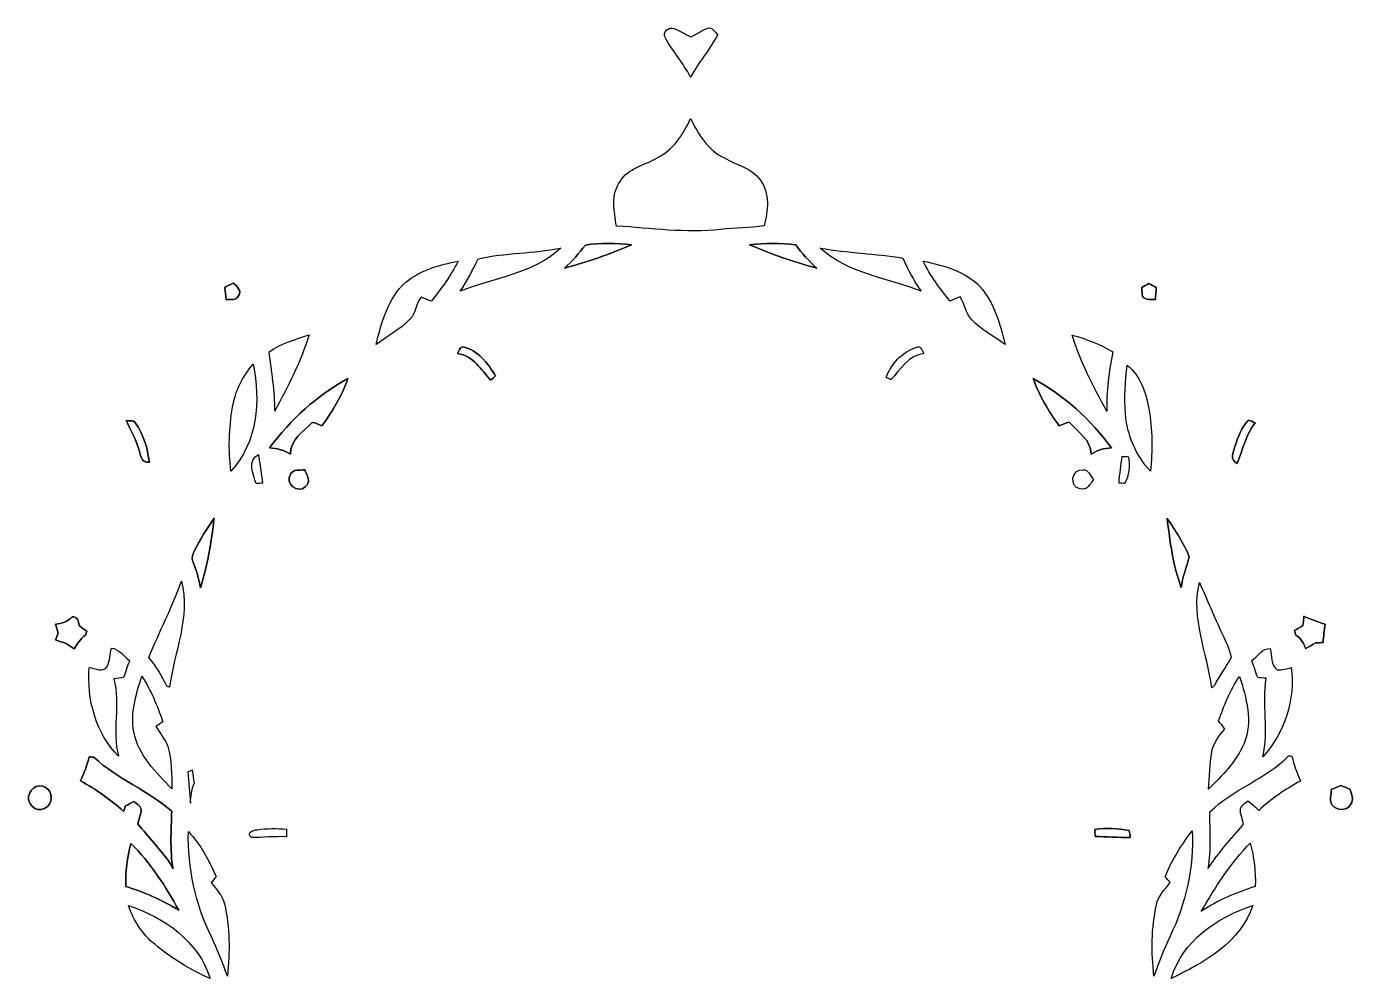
# Model space of a CAD drawing. Header units: centimetres. Extents: x -9.3 to 9.3, y -12.6 to 12.7.
# Drawn here: x -8.54 to 8.53, y -0.24 to 12 of the extents above; entities that cross this region are included whole.
import ezdxf

# ---------------------------------------------------------------- set-up
doc = ezdxf.new("R2010")
doc.units = ezdxf.units.CM
doc.header["$MEASUREMENT"] = 0
doc.layers.add('Camada 1', color=7, linetype='Continuous')

msp = doc.modelspace()

# ---------------------------------------------------------------- linework, layer by layer
at = {"layer": 'Camada 1', "color": 156}
for points, knots in [([(-0.32666, 11.85615), (-0.32666, 11.85615), (-0.32666, 11.85615), (-0.32666, 11.85615), (-0.32666, 11.85615), (-0.23213, 11.67977), (-0.09666, 11.52807), (-0.00141, 11.35097), (-0.00141, 11.35097), (0.09983, 11.54217), (0.24518, 11.70516), (0.34571, 11.89672), (0.34571, 11.89672), (0.30762, 11.93094), (0.27727, 11.99937), (0.21449, 11.97892), (0.21449, 11.97892), (0.13935, 11.94999), (0.07196, 11.90377), (0, 11.86779), (0, 11.86779), (-0.07267, 11.90201), (-0.14005, 11.94752), (-0.21519, 11.97645), (-0.21519, 11.97645), (-0.28468, 12.00079), (-0.369, 11.92776), (-0.32666, 11.85615)], [0, 0, 0, 0, 0.125, 0.125, 0.125, 0.125, 0.25, 0.25, 0.25, 0.25, 0.375, 0.375, 0.375, 0.375, 0.5, 0.5, 0.5, 0.5, 0.625, 0.625, 0.625, 0.625, 0.75, 0.75, 0.75, 0.75, 1, 1, 1, 1]), ([(-0.4332, 10.31205), (-0.4332, 10.31205), (-0.4332, 10.31205), (-0.4332, 10.31205), (-0.4332, 10.31205), (-0.59372, 10.21432), (-0.80856, 10.18292), (-0.91015, 10.00865), (-0.91015, 10.00865), (-1.0287, 9.84002), (-0.98602, 9.62413), (-0.95673, 9.43504), (-0.95673, 9.43504), (-0.51047, 9.40647), (-0.06244, 9.34085), (0.38488, 9.39165), (0.38488, 9.39165), (0.57114, 9.40893), (0.75917, 9.4107), (0.94509, 9.43751), (0.94509, 9.43751), (0.99306, 9.62977), (1.01917, 9.85872), (0.89217, 10.027), (0.89217, 10.027), (0.78775, 10.18645), (0.58525, 10.21679), (0.43215, 10.31028), (0.43215, 10.31028), (0.22294, 10.41082), (0.09136, 10.61402), (-0.00246, 10.81827), (-0.00246, 10.81827), (-0.09735, 10.61613), (-0.22436, 10.41188), (-0.4332, 10.31205)], [0, 0, 0, 0, 0.1, 0.1, 0.1, 0.1, 0.2, 0.2, 0.2, 0.2, 0.3, 0.3, 0.3, 0.3, 0.4, 0.4, 0.4, 0.4, 0.5, 0.5, 0.5, 0.5, 0.6, 0.6, 0.6, 0.6, 0.7, 0.7, 0.7, 0.7, 0.8, 0.8, 0.8, 0.8, 1, 1, 1, 1]), ([(-1.35466, 9.18738), (-1.35466, 9.18738), (-1.35466, 9.18738), (-1.35466, 9.18738), (-1.35466, 9.18738), (-1.43932, 9.08438), (-1.524, 8.98066), (-1.6256, 8.89353), (-1.6256, 8.89353), (-1.33032, 8.97184), (-1.04174, 9.07167), (-0.762, 9.19444), (-0.762, 9.19444), (-0.95885, 9.2082), (-1.15922, 9.22655), (-1.35466, 9.18738)], [0, 0, 0, 0, 0.2, 0.2, 0.2, 0.2, 0.4, 0.4, 0.4, 0.4, 0.6, 0.6, 0.6, 0.6, 1, 1, 1, 1]), ([(-2.73437, 9.01417), (-2.73437, 9.01417), (-2.73437, 9.01417), (-2.73437, 9.01417), (-2.73437, 9.01417), (-2.80528, 8.8713), (-2.87338, 8.72701), (-2.96615, 8.59648), (-2.96615, 8.59648), (-2.53083, 8.7704), (-2.02776, 8.81979), (-1.67004, 9.15175), (-1.67004, 9.15175), (-2.0214, 9.0819), (-2.38512, 9.09214), (-2.73437, 9.01417)], [0, 0, 0, 0, 0.2, 0.2, 0.2, 0.2, 0.4, 0.4, 0.4, 0.4, 0.6, 0.6, 0.6, 0.6, 1, 1, 1, 1]), ([(0.75671, 9.19444), (0.75671, 9.19444), (0.75671, 9.19444), (0.75671, 9.19444), (0.75671, 9.19444), (1.03681, 9.07238), (1.32537, 8.97008), (1.62136, 8.89458), (1.62136, 8.89458), (1.52118, 8.98348), (1.42592, 9.07979), (1.35254, 9.19268), (1.35254, 9.19268), (1.15429, 9.21526), (0.95496, 9.21561), (0.75671, 9.19444)], [0, 0, 0, 0, 0.2, 0.2, 0.2, 0.2, 0.4, 0.4, 0.4, 0.4, 0.6, 0.6, 0.6, 0.6, 1, 1, 1, 1]), ([(1.66582, 9.1507), (1.66582, 9.1507), (1.66582, 9.1507), (1.66582, 9.1507), (1.66582, 9.1507), (2.02423, 8.81909), (2.52764, 8.77076), (2.96298, 8.59542), (2.96298, 8.59542), (2.86948, 8.72948), (2.79047, 8.87271), (2.72732, 9.02335), (2.72732, 9.02335), (2.37525, 9.07908), (2.01753, 9.09002), (1.66582, 9.1507)], [0, 0, 0, 0, 0.2, 0.2, 0.2, 0.2, 0.4, 0.4, 0.4, 0.4, 0.6, 0.6, 0.6, 0.6, 1, 1, 1, 1]), ([(-3.66606, 8.7122), (-3.66606, 8.7122), (-3.66606, 8.7122), (-3.66606, 8.7122), (-3.66606, 8.7122), (-3.89431, 8.509), (-3.9751, 8.19784), (-4.04847, 7.9128), (-4.04847, 7.9128), (-3.89819, 8.01334), (-3.73979, 8.10612), (-3.61244, 8.23559), (-3.61244, 8.23559), (-3.52953, 8.31179), (-3.54153, 8.44056), (-3.46638, 8.52028), (-3.46638, 8.52028), (-3.4237, 8.50477), (-3.38172, 8.48783), (-3.3401, 8.46949), (-3.3401, 8.46949), (-3.20674, 8.62788), (-3.0868, 8.79827), (-2.99225, 8.98277), (-2.99225, 8.98277), (-3.22967, 8.93515), (-3.47556, 8.86953), (-3.66606, 8.7122)], [0, 0, 0, 0, 0.125, 0.125, 0.125, 0.125, 0.25, 0.25, 0.25, 0.25, 0.375, 0.375, 0.375, 0.375, 0.5, 0.5, 0.5, 0.5, 0.625, 0.625, 0.625, 0.625, 0.75, 0.75, 0.75, 0.75, 1, 1, 1, 1]), ([(2.98944, 8.98313), (2.98944, 8.98313), (2.98944, 8.98313), (2.98944, 8.98313), (2.98944, 8.98313), (3.07974, 8.79686), (3.2018, 8.62753), (3.33621, 8.47054), (3.33621, 8.47054), (3.37819, 8.48924), (3.42089, 8.50652), (3.46428, 8.52205), (3.46428, 8.52205), (3.52812, 8.4335), (3.53024, 8.31215), (3.60997, 8.23348), (3.60997, 8.23348), (3.73698, 8.10436), (3.89502, 8.01229), (4.04388, 7.91139), (4.04388, 7.91139), (3.9765, 8.17421), (3.90172, 8.45043), (3.71827, 8.65822), (3.71827, 8.65822), (3.52707, 8.85507), (3.24979, 8.92915), (2.98944, 8.98313)], [0, 0, 0, 0, 0.125, 0.125, 0.125, 0.125, 0.25, 0.25, 0.25, 0.25, 0.375, 0.375, 0.375, 0.375, 0.5, 0.5, 0.5, 0.5, 0.625, 0.625, 0.625, 0.625, 0.75, 0.75, 0.75, 0.75, 1, 1, 1, 1]), ([(-5.99086, 8.64517), (-5.99086, 8.64517), (-5.99086, 8.64517), (-5.99086, 8.64517), (-5.99086, 8.64517), (-5.98699, 8.59261), (-5.98204, 8.53969), (-5.97641, 8.48677), (-5.97641, 8.48677), (-5.92137, 8.49418), (-5.84553, 8.47019), (-5.81837, 8.53545), (-5.81837, 8.53545), (-5.76686, 8.60143), (-5.83881, 8.66316), (-5.88715, 8.70196), (-5.88715, 8.70196), (-5.92172, 8.68291), (-5.95629, 8.66422), (-5.99086, 8.64517)], [0, 0, 0, 0, 0.16666667, 0.16666667, 0.16666667, 0.16666667, 0.33333333, 0.33333333, 0.33333333, 0.33333333, 0.5, 0.5, 0.5, 0.5, 0.66666667, 0.66666667, 0.66666667, 0.66666667, 1, 1, 1, 1]), ([(5.79931, 8.64552), (5.79931, 8.64552), (5.79931, 8.64552), (5.79931, 8.64552), (5.79931, 8.64552), (5.80178, 8.60777), (5.80248, 8.56967), (5.8106, 8.53227), (5.8106, 8.53227), (5.84588, 8.47266), (5.9175, 8.49277), (5.97464, 8.48888), (5.97464, 8.48888), (5.97923, 8.54145), (5.98346, 8.59401), (5.98628, 8.64622), (5.98628, 8.64622), (5.95453, 8.66281), (5.92313, 8.67939), (5.89209, 8.69561), (5.89209, 8.69561), (5.86069, 8.67903), (5.82999, 8.66245), (5.79931, 8.64552)], [0, 0, 0, 0, 0.14285714, 0.14285714, 0.14285714, 0.14285714, 0.28571429, 0.28571429, 0.28571429, 0.28571429, 0.42857143, 0.42857143, 0.42857143, 0.42857143, 0.57142857, 0.57142857, 0.57142857, 0.57142857, 0.71428571, 0.71428571, 0.71428571, 0.71428571, 1, 1, 1, 1]), ([(-5.42183, 7.81755), (-5.42183, 7.81755), (-5.42183, 7.81755), (-5.42183, 7.81755), (-5.42183, 7.81755), (-5.39503, 7.5632), (-5.34423, 7.3099), (-5.35094, 7.05202), (-5.35094, 7.05202), (-5.18478, 7.37022), (-5.01438, 7.68879), (-4.90926, 8.0338), (-4.90926, 8.0338), (-5.08635, 7.97877), (-5.26696, 7.92233), (-5.42183, 7.81755)], [0, 0, 0, 0, 0.2, 0.2, 0.2, 0.2, 0.4, 0.4, 0.4, 0.4, 0.6, 0.6, 0.6, 0.6, 1, 1, 1, 1]), ([(4.90536, 8.03239), (4.90536, 8.03239), (4.90536, 8.03239), (4.90536, 8.03239), (4.90536, 8.03239), (5.01015, 7.68667), (5.17947, 7.36635), (5.35023, 7.04956), (5.35023, 7.04956), (5.34282, 7.30815), (5.37632, 7.56425), (5.42712, 7.81685), (5.42712, 7.81685), (5.26345, 7.9121), (5.08706, 7.98159), (4.90536, 8.03239)], [0, 0, 0, 0, 0.2, 0.2, 0.2, 0.2, 0.4, 0.4, 0.4, 0.4, 0.6, 0.6, 0.6, 0.6, 1, 1, 1, 1]), ([(-2.99826, 7.79392), (-2.99826, 7.79392), (-2.99826, 7.79392), (-2.99826, 7.79392), (-2.99826, 7.79392), (-2.79858, 7.76781), (-2.69592, 7.58684), (-2.57386, 7.45067), (-2.57386, 7.45067), (-2.55869, 7.46512), (-2.52764, 7.4944), (-2.51213, 7.50887), (-2.51213, 7.50887), (-2.60702, 7.67009), (-2.73967, 7.83978), (-2.93263, 7.88034), (-2.93263, 7.88034), (-2.97744, 7.87469), (-2.98309, 7.82672), (-2.99826, 7.79392)], [0, 0, 0, 0, 0.16666667, 0.16666667, 0.16666667, 0.16666667, 0.33333333, 0.33333333, 0.33333333, 0.33333333, 0.5, 0.5, 0.5, 0.5, 0.66666667, 0.66666667, 0.66666667, 0.66666667, 1, 1, 1, 1]), ([(2.51319, 7.4877), (2.51319, 7.4877), (2.51319, 7.4877), (2.51319, 7.4877), (2.51319, 7.4877), (2.52835, 7.47994), (2.55905, 7.46441), (2.57422, 7.45701), (2.57422, 7.45701), (2.69346, 7.59388), (2.79964, 7.76851), (2.99685, 7.79531), (2.99685, 7.79531), (2.97568, 7.83132), (2.95275, 7.9142), (2.89382, 7.87118), (2.89382, 7.87118), (2.72133, 7.81227), (2.57069, 7.65915), (2.51319, 7.4877)], [0, 0, 0, 0, 0.16666667, 0.16666667, 0.16666667, 0.16666667, 0.33333333, 0.33333333, 0.33333333, 0.33333333, 0.5, 0.5, 0.5, 0.5, 0.66666667, 0.66666667, 0.66666667, 0.66666667, 1, 1, 1, 1]), ([(-5.89421, 7.1053), (-5.89421, 7.1053), (-5.89421, 7.1053), (-5.89421, 7.1053), (-5.89421, 7.1053), (-5.9376, 6.83331), (-5.95066, 6.55496), (-5.91397, 6.28156), (-5.91397, 6.28156), (-5.57388, 6.64703), (-5.52874, 7.18784), (-5.62963, 7.65668), (-5.62963, 7.65668), (-5.76615, 7.50076), (-5.85964, 7.3099), (-5.89421, 7.1053)], [0, 0, 0, 0, 0.2, 0.2, 0.2, 0.2, 0.4, 0.4, 0.4, 0.4, 0.6, 0.6, 0.6, 0.6, 1, 1, 1, 1]), ([(5.61199, 7.64329), (5.61199, 7.64329), (5.61199, 7.64329), (5.61199, 7.64329), (5.61199, 7.64329), (5.58482, 7.43761), (5.57423, 7.22911), (5.58835, 7.02203), (5.58835, 7.02203), (5.61092, 6.74758), (5.72593, 6.48334), (5.91114, 6.27979), (5.91114, 6.27979), (5.94147, 6.5479), (5.93407, 6.81955), (5.89209, 7.08589), (5.89209, 7.08589), (5.85116, 7.2898), (5.78272, 7.51063), (5.61199, 7.64329)], [0, 0, 0, 0, 0.16666667, 0.16666667, 0.16666667, 0.16666667, 0.33333333, 0.33333333, 0.33333333, 0.33333333, 0.5, 0.5, 0.5, 0.5, 0.66666667, 0.66666667, 0.66666667, 0.66666667, 1, 1, 1, 1]), ([(-5.41655, 6.58213), (-5.41655, 6.58213), (-5.41655, 6.58213), (-5.41655, 6.58213), (-5.41655, 6.58213), (-5.32129, 6.57754), (-5.23027, 6.54897), (-5.14879, 6.50027), (-5.14879, 6.50027), (-5.15654, 6.68655), (-4.98298, 6.79097), (-4.86798, 6.90879), (-4.86798, 6.90879), (-4.82423, 6.90527), (-4.78613, 6.88199), (-4.74661, 6.86505), (-4.74661, 6.86505), (-4.6048, 7.04956), (-4.48909, 7.25416), (-4.40867, 7.47218), (-4.40867, 7.47218), (-4.808, 7.25874), (-5.14702, 6.94443), (-5.41655, 6.58213)], [0, 0, 0, 0, 0.14285714, 0.14285714, 0.14285714, 0.14285714, 0.28571429, 0.28571429, 0.28571429, 0.28571429, 0.42857143, 0.42857143, 0.42857143, 0.42857143, 0.57142857, 0.57142857, 0.57142857, 0.57142857, 0.71428571, 0.71428571, 0.71428571, 0.71428571, 1, 1, 1, 1]), ([(4.40336, 7.47182), (4.40336, 7.47182), (4.40336, 7.47182), (4.40336, 7.47182), (4.40336, 7.47182), (4.48274, 7.25416), (4.60128, 7.05379), (4.73604, 6.86611), (4.73604, 6.86611), (4.77838, 6.88304), (4.82106, 6.89892), (4.86445, 6.91409), (4.86445, 6.91409), (4.97134, 6.78638), (5.15196, 6.6883), (5.14772, 6.49993), (5.14772, 6.49993), (5.22639, 6.55143), (5.316, 6.58035), (5.4109, 6.58071), (5.4109, 6.58071), (5.14314, 6.94407), (4.80342, 7.2591), (4.40336, 7.47182)], [0, 0, 0, 0, 0.14285714, 0.14285714, 0.14285714, 0.14285714, 0.28571429, 0.28571429, 0.28571429, 0.28571429, 0.42857143, 0.42857143, 0.42857143, 0.42857143, 0.57142857, 0.57142857, 0.57142857, 0.57142857, 0.71428571, 0.71428571, 0.71428571, 0.71428571, 1, 1, 1, 1]), ([(-7.26298, 6.93173), (-7.26298, 6.93173), (-7.26298, 6.93173), (-7.26298, 6.93173), (-7.26298, 6.93173), (-7.20514, 6.81636), (-7.14128, 6.70277), (-7.10459, 6.57823), (-7.10459, 6.57823), (-7.07424, 6.50309), (-7.07777, 6.38352), (-6.96277, 6.39655), (-6.96277, 6.39655), (-6.985, 6.57365), (-7.03757, 6.75286), (-7.14162, 6.89963), (-7.14162, 6.89963), (-7.16597, 6.94548), (-7.22241, 6.92608), (-7.26298, 6.93173)], [0, 0, 0, 0, 0.16666667, 0.16666667, 0.16666667, 0.16666667, 0.33333333, 0.33333333, 0.33333333, 0.33333333, 0.5, 0.5, 0.5, 0.5, 0.66666667, 0.66666667, 0.66666667, 0.66666667, 1, 1, 1, 1]), ([(7.17337, 6.93878), (7.17337, 6.93878), (7.17337, 6.93878), (7.17337, 6.93878), (7.17337, 6.93878), (7.07884, 6.84812), (7.03826, 6.71865), (6.99664, 6.59835), (6.99664, 6.59835), (6.97547, 6.52568), (6.9275, 6.42231), (7.02802, 6.38174), (7.02802, 6.38174), (7.09753, 6.5592), (7.13987, 6.75004), (7.25805, 6.90455), (7.25805, 6.90455), (7.23018, 6.91761), (7.20195, 6.92891), (7.17337, 6.93878)], [0, 0, 0, 0, 0.16666667, 0.16666667, 0.16666667, 0.16666667, 0.33333333, 0.33333333, 0.33333333, 0.33333333, 0.5, 0.5, 0.5, 0.5, 0.66666667, 0.66666667, 0.66666667, 0.66666667, 1, 1, 1, 1]), ([(-5.5887, 6.1214), (-5.5887, 6.1214), (-5.5887, 6.1214), (-5.5887, 6.1214), (-5.5887, 6.1214), (-5.5686, 6.12281), (-5.52838, 6.12527), (-5.50827, 6.12668), (-5.50827, 6.12668), (-5.52309, 6.25016), (-5.53966, 6.37329), (-5.56153, 6.49569), (-5.56153, 6.49569), (-5.70547, 6.42372), (-5.62821, 6.23746), (-5.5887, 6.1214)], [0, 0, 0, 0, 0.2, 0.2, 0.2, 0.2, 0.4, 0.4, 0.4, 0.4, 0.6, 0.6, 0.6, 0.6, 1, 1, 1, 1]), ([(5.00698, 6.05296), (5.00698, 6.05296), (5.00698, 6.05296), (5.00698, 6.05296), (5.00698, 6.05296), (5.0934, 6.0265), (5.1382, 6.11823), (5.17947, 6.17466), (5.17947, 6.17466), (5.13574, 6.21417), (5.11632, 6.31084), (5.04365, 6.29778), (5.04365, 6.29778), (4.89725, 6.32459), (4.85985, 6.07094), (5.00698, 6.05296)], [0, 0, 0, 0, 0.2, 0.2, 0.2, 0.2, 0.4, 0.4, 0.4, 0.4, 0.6, 0.6, 0.6, 0.6, 1, 1, 1, 1]), ([(5.54708, 6.47276), (5.54708, 6.47276), (5.54708, 6.47276), (5.54708, 6.47276), (5.54708, 6.47276), (5.53437, 6.35811), (5.51532, 6.24451), (5.50686, 6.12916), (5.50686, 6.12916), (5.52484, 6.12775), (5.56048, 6.12493), (5.57812, 6.12352), (5.57812, 6.12352), (5.64303, 6.22652), (5.64161, 6.35105), (5.62892, 6.46747), (5.62892, 6.46747), (5.60846, 6.46888), (5.56753, 6.47135), (5.54708, 6.47276)], [0, 0, 0, 0, 0.16666667, 0.16666667, 0.16666667, 0.16666667, 0.33333333, 0.33333333, 0.33333333, 0.33333333, 0.5, 0.5, 0.5, 0.5, 0.66666667, 0.66666667, 0.66666667, 0.66666667, 1, 1, 1, 1]), ([(-5.14631, 6.24134), (-5.14631, 6.24134), (-5.14631, 6.24134), (-5.14631, 6.24134), (-5.14631, 6.24134), (-5.23451, 6.12844), (-5.05001, 5.97992), (-4.9537, 6.08295), (-4.9537, 6.08295), (-4.88032, 6.14221), (-4.93642, 6.23252), (-4.965, 6.2992), (-4.965, 6.2992), (-5.02708, 6.29002), (-5.11457, 6.3126), (-5.14631, 6.24134)], [0, 0, 0, 0, 0.2, 0.2, 0.2, 0.2, 0.4, 0.4, 0.4, 0.4, 0.6, 0.6, 0.6, 0.6, 1, 1, 1, 1]), ([(-6.38493, 5.25426), (-6.38493, 5.25426), (-6.38493, 5.25426), (-6.38493, 5.25426), (-6.38493, 5.25426), (-6.40574, 5.21334), (-6.42584, 5.16573), (-6.40221, 5.12022), (-6.40221, 5.12022), (-6.36164, 5.01049), (-6.32459, 4.89866), (-6.30765, 4.78225), (-6.30765, 4.78225), (-6.21205, 5.07188), (-6.16549, 5.3742), (-6.12985, 5.67655), (-6.12985, 5.67655), (-6.2237, 5.54143), (-6.31189, 5.40173), (-6.38493, 5.25426)], [0, 0, 0, 0, 0.16666667, 0.16666667, 0.16666667, 0.16666667, 0.33333333, 0.33333333, 0.33333333, 0.33333333, 0.5, 0.5, 0.5, 0.5, 0.66666667, 0.66666667, 0.66666667, 0.66666667, 1, 1, 1, 1]), ([(6.12563, 5.67831), (6.12563, 5.67831), (6.12563, 5.67831), (6.12563, 5.67831), (6.12563, 5.67831), (6.16162, 5.37598), (6.20218, 5.07118), (6.30624, 4.7833), (6.30624, 4.7833), (6.31789, 4.92159), (6.3821, 5.04684), (6.41032, 5.18054), (6.41032, 5.18054), (6.33801, 5.35798), (6.23076, 5.51921), (6.12563, 5.67831)], [0, 0, 0, 0, 0.2, 0.2, 0.2, 0.2, 0.4, 0.4, 0.4, 0.4, 0.6, 0.6, 0.6, 0.6, 1, 1, 1, 1]), ([(-6.96841, 3.88584), (-6.96841, 3.88584), (-6.96841, 3.88584), (-6.96841, 3.88584), (-6.96841, 3.88584), (-6.87846, 3.77189), (-6.8012, 3.64808), (-6.7377, 3.5172), (-6.7377, 3.5172), (-6.72889, 3.5133), (-6.71089, 3.5059), (-6.70207, 3.50202), (-6.70207, 3.50202), (-6.6481, 3.95464), (-6.42832, 4.40477), (-6.55109, 4.86621), (-6.55109, 4.86621), (-6.66996, 4.53107), (-6.83612, 4.21569), (-6.96841, 3.88584)], [0, 0, 0, 0, 0.16666667, 0.16666667, 0.16666667, 0.16666667, 0.33333333, 0.33333333, 0.33333333, 0.33333333, 0.5, 0.5, 0.5, 0.5, 0.66666667, 0.66666667, 0.66666667, 0.66666667, 1, 1, 1, 1]), ([(6.54156, 4.84928), (6.54156, 4.84928), (6.54156, 4.84928), (6.54156, 4.84928), (6.54156, 4.84928), (6.43042, 4.38996), (6.64209, 3.94475), (6.70065, 3.49532), (6.70065, 3.49532), (6.70913, 3.50237), (6.72677, 3.51649), (6.73522, 3.52319), (6.73522, 3.52319), (6.79343, 3.65125), (6.88304, 3.76096), (6.94725, 3.88513), (6.94725, 3.88513), (6.93349, 3.9945), (6.87422, 4.09081), (6.8326, 4.19099), (6.8326, 4.19099), (6.72958, 4.40796), (6.64104, 4.63091), (6.54156, 4.84928)], [0, 0, 0, 0, 0.14285714, 0.14285714, 0.14285714, 0.14285714, 0.28571429, 0.28571429, 0.28571429, 0.28571429, 0.42857143, 0.42857143, 0.42857143, 0.42857143, 0.57142857, 0.57142857, 0.57142857, 0.57142857, 0.71428571, 0.71428571, 0.71428571, 0.71428571, 1, 1, 1, 1]), ([(-8.16998, 4.31553), (-8.16998, 4.31553), (-8.16998, 4.31553), (-8.16998, 4.31553), (-8.16998, 4.31553), (-8.15833, 4.27601), (-8.14669, 4.2365), (-8.13435, 4.19698), (-8.13435, 4.19698), (-8.14352, 4.17583), (-8.16222, 4.13278), (-8.17138, 4.11127), (-8.17138, 4.11127), (-8.12518, 4.09539), (-8.07861, 4.08023), (-8.03133, 4.06646), (-8.03133, 4.06646), (-7.99853, 4.04283), (-7.96536, 4.01954), (-7.93221, 3.99555), (-7.93221, 3.99555), (-7.88987, 4.0594), (-7.85071, 4.1275), (-7.78651, 4.17194), (-7.78651, 4.17194), (-7.78157, 4.18499), (-7.77134, 4.21075), (-7.76605, 4.22344), (-7.76605, 4.22344), (-7.79992, 4.24744), (-7.83378, 4.27073), (-7.86729, 4.29472), (-7.86729, 4.29472), (-7.87471, 4.35256), (-7.8867, 4.41113), (-7.9569, 4.40901), (-7.9569, 4.40901), (-8.01017, 4.3434), (-8.08884, 4.32118), (-8.16998, 4.31553)], [0, 0, 0, 0, 0.09090909, 0.09090909, 0.09090909, 0.09090909, 0.18181818, 0.18181818, 0.18181818, 0.18181818, 0.27272727, 0.27272727, 0.27272727, 0.27272727, 0.36363636, 0.36363636, 0.36363636, 0.36363636, 0.45454545, 0.45454545, 0.45454545, 0.45454545, 0.54545455, 0.54545455, 0.54545455, 0.54545455, 0.63636364, 0.63636364, 0.63636364, 0.63636364, 0.72727273, 0.72727273, 0.72727273, 0.72727273, 0.81818182, 0.81818182, 0.81818182, 0.81818182, 1, 1, 1, 1]), ([(7.88563, 4.41607), (7.88563, 4.41607), (7.88563, 4.41607), (7.88563, 4.41607), (7.88563, 4.41607), (7.88212, 4.38643), (7.87505, 4.32681), (7.87152, 4.29718), (7.87152, 4.29718), (7.83483, 4.27496), (7.7985, 4.25238), (7.76216, 4.2305), (7.76216, 4.2305), (7.7671, 4.21534), (7.77733, 4.18535), (7.78228, 4.17018), (7.78228, 4.17018), (7.85142, 4.13561), (7.87893, 4.06435), (7.90857, 3.99837), (7.90857, 3.99837), (7.95126, 4.02378), (7.99429, 4.04953), (8.03768, 4.07458), (8.03768, 4.07458), (8.06131, 4.07492), (8.10823, 4.07599), (8.13187, 4.0767), (8.13187, 4.0767), (8.13859, 4.15571), (8.14634, 4.23509), (8.15903, 4.31341), (8.15903, 4.31341), (8.0645, 4.33882), (7.97418, 4.37549), (7.88563, 4.41607)], [0, 0, 0, 0, 0.1, 0.1, 0.1, 0.1, 0.2, 0.2, 0.2, 0.2, 0.3, 0.3, 0.3, 0.3, 0.4, 0.4, 0.4, 0.4, 0.5, 0.5, 0.5, 0.5, 0.6, 0.6, 0.6, 0.6, 0.7, 0.7, 0.7, 0.7, 0.8, 0.8, 0.8, 0.8, 1, 1, 1, 1]), ([(-7.50393, 3.77048), (-7.50393, 3.77048), (-7.50393, 3.77048), (-7.50393, 3.77048), (-7.50393, 3.77048), (-7.55509, 3.68194), (-7.66127, 3.74685), (-7.73606, 3.75742), (-7.73606, 3.75742), (-7.77098, 3.34715), (-7.65245, 2.91287), (-7.35965, 2.61443), (-7.35965, 2.61443), (-7.45101, 2.94181), (-7.3293, 3.28436), (-7.41997, 3.60997), (-7.41997, 3.60997), (-7.37799, 3.61667), (-7.33602, 3.62303), (-7.29402, 3.62902), (-7.29402, 3.62902), (-7.26934, 3.70099), (-7.245, 3.77331), (-7.21959, 3.84493), (-7.21959, 3.84493), (-7.29402, 3.90065), (-7.35295, 3.99803), (-7.45172, 4.00649), (-7.45172, 4.00649), (-7.47289, 3.92888), (-7.46831, 3.84352), (-7.50393, 3.77048)], [0, 0, 0, 0, 0.11111111, 0.11111111, 0.11111111, 0.11111111, 0.22222222, 0.22222222, 0.22222222, 0.22222222, 0.33333333, 0.33333333, 0.33333333, 0.33333333, 0.44444444, 0.44444444, 0.44444444, 0.44444444, 0.55555556, 0.55555556, 0.55555556, 0.55555556, 0.66666667, 0.66666667, 0.66666667, 0.66666667, 0.77777778, 0.77777778, 0.77777778, 0.77777778, 1, 1, 1, 1]), ([(7.21465, 3.84598), (7.21465, 3.84598), (7.21465, 3.84598), (7.21465, 3.84598), (7.21465, 3.84598), (7.24005, 3.7726), (7.2651, 3.69922), (7.29051, 3.62584), (7.29051, 3.62584), (7.31801, 3.62374), (7.37305, 3.6202), (7.40056, 3.61843), (7.40056, 3.61843), (7.34552, 3.28259), (7.43761, 2.94075), (7.35646, 2.60702), (7.35646, 2.60702), (7.63656, 2.91394), (7.77804, 3.34432), (7.723, 3.75708), (7.723, 3.75708), (7.66375, 3.73556), (7.60341, 3.72533), (7.54238, 3.72568), (7.54238, 3.72568), (7.45067, 3.78459), (7.47713, 3.90913), (7.45031, 4.00015), (7.45031, 4.00015), (7.35012, 4.00967), (7.29051, 3.89748), (7.21465, 3.84598)], [0, 0, 0, 0, 0.11111111, 0.11111111, 0.11111111, 0.11111111, 0.22222222, 0.22222222, 0.22222222, 0.22222222, 0.33333333, 0.33333333, 0.33333333, 0.33333333, 0.44444444, 0.44444444, 0.44444444, 0.44444444, 0.55555556, 0.55555556, 0.55555556, 0.55555556, 0.66666667, 0.66666667, 0.66666667, 0.66666667, 0.77777778, 0.77777778, 0.77777778, 0.77777778, 1, 1, 1, 1]), ([(-7.06013, 3.64418), (-7.06013, 3.64418), (-7.06013, 3.64418), (-7.06013, 3.64418), (-7.06013, 3.64418), (-7.13493, 3.41488), (-7.20653, 3.17076), (-7.16385, 2.9277), (-7.16385, 2.9277), (-7.10776, 2.62714), (-6.87458, 2.40805), (-6.67278, 2.19604), (-6.67278, 2.19604), (-6.67807, 2.37737), (-6.67349, 2.56292), (-6.72465, 2.73897), (-6.72465, 2.73897), (-6.7631, 2.83245), (-6.8273, 2.91146), (-6.87811, 2.9979), (-6.87811, 2.9979), (-6.85587, 3.01342), (-6.81177, 3.04375), (-6.78992, 3.05929), (-6.78992, 3.05929), (-6.85977, 3.26284), (-6.94231, 3.46321), (-7.06013, 3.64418)], [0, 0, 0, 0, 0.125, 0.125, 0.125, 0.125, 0.25, 0.25, 0.25, 0.25, 0.375, 0.375, 0.375, 0.375, 0.5, 0.5, 0.5, 0.5, 0.625, 0.625, 0.625, 0.625, 0.75, 0.75, 0.75, 0.75, 1, 1, 1, 1]), ([(6.7878, 3.06528), (6.7878, 3.06528), (6.7878, 3.06528), (6.7878, 3.06528), (6.7878, 3.06528), (6.81426, 3.03354), (6.84035, 3.00107), (6.86647, 2.96862), (6.86647, 2.96862), (6.79696, 2.87901), (6.719, 2.78799), (6.70102, 2.67194), (6.70102, 2.67194), (6.67597, 2.51213), (6.66855, 2.3502), (6.65656, 2.18934), (6.65656, 2.18934), (6.834, 2.36431), (7.01604, 2.54811), (7.11622, 2.77988), (7.11622, 2.77988), (7.23018, 3.06034), (7.14516, 3.36797), (7.05626, 3.64243), (7.05626, 3.64243), (6.93666, 3.46533), (6.85623, 3.26672), (6.7878, 3.06528)], [0, 0, 0, 0, 0.125, 0.125, 0.125, 0.125, 0.25, 0.25, 0.25, 0.25, 0.375, 0.375, 0.375, 0.375, 0.5, 0.5, 0.5, 0.5, 0.625, 0.625, 0.625, 0.625, 0.75, 0.75, 0.75, 0.75, 1, 1, 1, 1]), ([(-7.7357, 2.60843), (-7.7357, 2.60843), (-7.7357, 2.60843), (-7.7357, 2.60843), (-7.7357, 2.60843), (-7.76252, 2.50119), (-7.80238, 2.39818), (-7.84965, 2.29834), (-7.84965, 2.29834), (-7.64962, 2.19075), (-7.4623, 2.05916), (-7.29438, 1.9057), (-7.29438, 1.9057), (-7.28802, 1.92405), (-7.27569, 1.96037), (-7.26934, 1.97838), (-7.26934, 1.97838), (-7.23299, 1.99602), (-7.19666, 2.01365), (-7.16033, 2.03129), (-7.16033, 2.03129), (-7.12435, 1.99531), (-7.05484, 1.96885), (-7.06861, 1.90605), (-7.06861, 1.90605), (-7.07848, 1.85067), (-7.1007, 1.79882), (-7.11059, 1.74342), (-7.11059, 1.74342), (-6.97123, 1.57514), (-6.82237, 1.41357), (-6.69361, 1.23577), (-6.69361, 1.23577), (-6.68301, 1.2132), (-6.67208, 1.19027), (-6.6615, 1.16733), (-6.6615, 1.16733), (-6.69748, 1.41252), (-6.68513, 1.66122), (-6.6749, 1.90782), (-6.6749, 1.90782), (-6.98287, 2.17628), (-7.37729, 2.32127), (-7.67644, 2.60103), (-7.67644, 2.60103), (-7.69126, 2.60278), (-7.72089, 2.60667), (-7.7357, 2.60843)], [0, 0, 0, 0, 0.07692308, 0.07692308, 0.07692308, 0.07692308, 0.15384615, 0.15384615, 0.15384615, 0.15384615, 0.23076923, 0.23076923, 0.23076923, 0.23076923, 0.30769231, 0.30769231, 0.30769231, 0.30769231, 0.38461538, 0.38461538, 0.38461538, 0.38461538, 0.46153846, 0.46153846, 0.46153846, 0.46153846, 0.53846154, 0.53846154, 0.53846154, 0.53846154, 0.61538462, 0.61538462, 0.61538462, 0.61538462, 0.69230769, 0.69230769, 0.69230769, 0.69230769, 0.76923077, 0.76923077, 0.76923077, 0.76923077, 0.84615385, 0.84615385, 0.84615385, 0.84615385, 1, 1, 1, 1]), ([(7.68772, 2.62008), (7.68772, 2.62008), (7.68772, 2.62008), (7.68772, 2.62008), (7.68772, 2.62008), (7.39493, 2.31951), (6.9723, 2.19287), (6.67597, 1.89971), (6.67597, 1.89971), (6.67385, 1.657), (6.70031, 1.41145), (6.65198, 1.17122), (6.65198, 1.17122), (6.77932, 1.37617), (6.94372, 1.55292), (7.10106, 1.73389), (7.10106, 1.73389), (7.10247, 1.80374), (7.05696, 1.86725), (7.06402, 1.93781), (7.06402, 1.93781), (7.08201, 1.98296), (7.12964, 2.00589), (7.1635, 2.03834), (7.1635, 2.03834), (7.21147, 2.0006), (7.2584, 1.96108), (7.30355, 1.91876), (7.30355, 1.91876), (7.4669, 2.06516), (7.6468, 2.19216), (7.84014, 2.29622), (7.84014, 2.29622), (7.79426, 2.39994), (7.75723, 2.50684), (7.72971, 2.6162), (7.72971, 2.6162), (7.71913, 2.61725), (7.6983, 2.61902), (7.68772, 2.62008)], [0, 0, 0, 0, 0.09090909, 0.09090909, 0.09090909, 0.09090909, 0.18181818, 0.18181818, 0.18181818, 0.18181818, 0.27272727, 0.27272727, 0.27272727, 0.27272727, 0.36363636, 0.36363636, 0.36363636, 0.36363636, 0.45454545, 0.45454545, 0.45454545, 0.45454545, 0.54545455, 0.54545455, 0.54545455, 0.54545455, 0.63636364, 0.63636364, 0.63636364, 0.63636364, 0.72727273, 0.72727273, 0.72727273, 0.72727273, 0.81818182, 0.81818182, 0.81818182, 0.81818182, 1, 1, 1, 1]), ([(-8.45291, 2.20203), (-8.45291, 2.20203), (-8.45291, 2.20203), (-8.45291, 2.20203), (-8.45291, 2.20203), (-8.52487, 2.14911), (-8.54251, 2.03305), (-8.46984, 1.97238), (-8.46984, 1.97238), (-8.39117, 1.87077), (-8.20737, 1.95967), (-8.22748, 2.08314), (-8.22748, 2.08314), (-8.20842, 2.1992), (-8.36824, 2.28177), (-8.45291, 2.20203)], [0, 0, 0, 0, 0.2, 0.2, 0.2, 0.2, 0.4, 0.4, 0.4, 0.4, 0.6, 0.6, 0.6, 0.6, 1, 1, 1, 1]), ([(8.24018, 2.19004), (8.24018, 2.19004), (8.24018, 2.19004), (8.24018, 2.19004), (8.24018, 2.19004), (8.23382, 2.12443), (8.21195, 2.05422), (8.24264, 1.99143), (8.24264, 1.99143), (8.30297, 1.91523), (8.4335, 1.90146), (8.4843, 1.99602), (8.4843, 1.99602), (8.53475, 2.05668), (8.49453, 2.13006), (8.47441, 2.19287), (8.47441, 2.19287), (8.43597, 2.20802), (8.39823, 2.2232), (8.36048, 2.23801), (8.36048, 2.23801), (8.32026, 2.22215), (8.28004, 2.20591), (8.24018, 2.19004)], [0, 0, 0, 0, 0.14285714, 0.14285714, 0.14285714, 0.14285714, 0.28571429, 0.28571429, 0.28571429, 0.28571429, 0.42857143, 0.42857143, 0.42857143, 0.42857143, 0.57142857, 0.57142857, 0.57142857, 0.57142857, 0.71428571, 0.71428571, 0.71428571, 0.71428571, 1, 1, 1, 1]), ([(-6.46182, 1.64499), (-6.46182, 1.64499), (-6.46182, 1.64499), (-6.46182, 1.64499), (-6.46182, 1.64499), (-6.47135, 1.17968), (-6.37187, 0.71049), (-6.16513, 0.29279), (-6.16513, 0.29279), (-6.08894, 0.12734), (-6.02402, -0.04339), (-5.9577, -0.21342), (-5.9577, -0.21342), (-5.92878, 0.0963), (-5.92561, 0.41239), (-5.99687, 0.71683), (-5.99687, 0.71683), (-6.02438, 0.82337), (-6.1027, 0.90416), (-6.16725, 0.98918), (-6.16725, 0.98918), (-6.15173, 1.00717), (-6.12069, 1.04352), (-6.10517, 1.06186), (-6.10517, 1.06186), (-6.19441, 1.27212), (-6.30132, 1.4799), (-6.46182, 1.64499)], [0, 0, 0, 0, 0.125, 0.125, 0.125, 0.125, 0.25, 0.25, 0.25, 0.25, 0.375, 0.375, 0.375, 0.375, 0.5, 0.5, 0.5, 0.5, 0.625, 0.625, 0.625, 0.625, 0.75, 0.75, 0.75, 0.75, 1, 1, 1, 1]), ([(-5.6515, 1.56915), (-5.6515, 1.56915), (-5.6515, 1.56915), (-5.6515, 1.56915), (-5.6515, 1.56915), (-5.50121, 1.56774), (-5.35128, 1.58574), (-5.20064, 1.57902), (-5.20064, 1.57902), (-5.19994, 1.61183), (-5.19923, 1.64465), (-5.19852, 1.67745), (-5.19852, 1.67745), (-5.32482, 1.68697), (-5.45217, 1.68592), (-5.57812, 1.6697), (-5.57812, 1.6697), (-5.62292, 1.66475), (-5.71887, 1.63583), (-5.6515, 1.56915)], [0, 0, 0, 0, 0.16666667, 0.16666667, 0.16666667, 0.16666667, 0.33333333, 0.33333333, 0.33333333, 0.33333333, 0.5, 0.5, 0.5, 0.5, 0.66666667, 0.66666667, 0.66666667, 0.66666667, 1, 1, 1, 1]), ([(5.1964, 1.67428), (5.1964, 1.67428), (5.1964, 1.67428), (5.1964, 1.67428), (5.1964, 1.67428), (5.19711, 1.65099), (5.19818, 1.60479), (5.19888, 1.58184), (5.19888, 1.58184), (5.34987, 1.5808), (5.50087, 1.56774), (5.65185, 1.56915), (5.65185, 1.56915), (5.64832, 1.59173), (5.64091, 1.63688), (5.63738, 1.65946), (5.63738, 1.65946), (5.49239, 1.6838), (5.34282, 1.69545), (5.1964, 1.67428)], [0, 0, 0, 0, 0.16666667, 0.16666667, 0.16666667, 0.16666667, 0.33333333, 0.33333333, 0.33333333, 0.33333333, 0.5, 0.5, 0.5, 0.5, 0.66666667, 0.66666667, 0.66666667, 0.66666667, 1, 1, 1, 1]), ([(6.10198, 1.06398), (6.10198, 1.06398), (6.10198, 1.06398), (6.10198, 1.06398), (6.10198, 1.06398), (6.11786, 1.04527), (6.14997, 1.00787), (6.16584, 0.98918), (6.16584, 0.98918), (6.09494, 0.90275), (6.01203, 0.81738), (5.98805, 0.70379), (5.98805, 0.70379), (5.92172, 0.40252), (5.92067, 0.08995), (5.95595, -0.2159), (5.95595, -0.2159), (6.01839, -0.04056), (6.08507, 0.13299), (6.16408, 0.30127), (6.16408, 0.30127), (6.36905, 0.72002), (6.47206, 1.19027), (6.44771, 1.65664), (6.44771, 1.65664), (6.31048, 1.47319), (6.18348, 1.27916), (6.10198, 1.06398)], [0, 0, 0, 0, 0.125, 0.125, 0.125, 0.125, 0.25, 0.25, 0.25, 0.25, 0.375, 0.375, 0.375, 0.375, 0.5, 0.5, 0.5, 0.5, 0.625, 0.625, 0.625, 0.625, 0.75, 0.75, 0.75, 0.75, 1, 1, 1, 1]), ([(-7.19983, 1.49365), (-7.19983, 1.49365), (-7.19983, 1.49365), (-7.19983, 1.49365), (-7.19983, 1.49365), (-7.24923, 1.31304), (-7.27075, 1.12606), (-7.26581, 0.93873), (-7.26581, 0.93873), (-7.02592, 0.86747), (-6.79767, 0.76412), (-6.58459, 0.63324), (-6.58459, 0.63324), (-6.75323, 0.94333), (-6.94901, 1.24388), (-7.19983, 1.49365)], [0, 0, 0, 0, 0.2, 0.2, 0.2, 0.2, 0.4, 0.4, 0.4, 0.4, 0.6, 0.6, 0.6, 0.6, 1, 1, 1, 1]), ([(6.56237, 0.61595), (6.56237, 0.61595), (6.56237, 0.61595), (6.56237, 0.61595), (6.56237, 0.61595), (6.77474, 0.7627), (7.01428, 0.86254), (7.25981, 0.93909), (7.25981, 0.93909), (7.26475, 1.12783), (7.24358, 1.31585), (7.19454, 1.49789), (7.19454, 1.49789), (6.93914, 1.23895), (6.74546, 0.92816), (6.56237, 0.61595)], [0, 0, 0, 0, 0.2, 0.2, 0.2, 0.2, 0.4, 0.4, 0.4, 0.4, 0.6, 0.6, 0.6, 0.6, 1, 1, 1, 1]), ([(-7.23194, 0.69356), (-7.23194, 0.69356), (-7.23194, 0.69356), (-7.23194, 0.69356), (-7.23194, 0.69356), (-7.16738, 0.50058), (-7.05061, 0.32666), (-6.89468, 0.19578), (-6.89468, 0.19578), (-6.67985, 0.01658), (-6.4389, -0.13088), (-6.18277, -0.24341), (-6.18277, -0.24341), (-6.32812, 0.23459), (-6.77474, 0.54751), (-7.23194, 0.69356)], [0, 0, 0, 0, 0.2, 0.2, 0.2, 0.2, 0.4, 0.4, 0.4, 0.4, 0.6, 0.6, 0.6, 0.6, 1, 1, 1, 1]), ([(6.17748, -0.24341), (6.17748, -0.24341), (6.17748, -0.24341), (6.17748, -0.24341), (6.17748, -0.24341), (6.60188, -0.04163), (7.07107, 0.22083), (7.22841, 0.69497), (7.22841, 0.69497), (6.77157, 0.54715), (6.32213, 0.23636), (6.17748, -0.24341)], [0, 0, 0, 0, 0.25, 0.25, 0.25, 0.25, 0.5, 0.5, 0.5, 0.5, 1, 1, 1, 1])]:
    msp.add_open_spline(points, degree=3, knots=knots, dxfattribs=at)
at = {"layer": 'Camada 1', "color": 7}
for points, knots in [([(-1.35466, 9.18738), (-1.15922, 9.22655), (-0.95885, 9.2082), (-0.762, 9.19444), (-0.762, 9.19444), (-1.04174, 9.07167), (-1.33032, 8.97184), (-1.6256, 8.89353), (-1.6256, 8.89353), (-1.524, 8.98066), (-1.43932, 9.08438), (-1.35466, 9.18738)], [0, 0, 0, 0, 0.25, 0.25, 0.25, 0.25, 0.5, 0.5, 0.5, 0.5, 1, 1, 1, 1]), ([(0.75671, 9.19444), (0.95496, 9.21561), (1.15429, 9.21526), (1.35254, 9.19268), (1.35254, 9.19268), (1.42592, 9.07979), (1.52118, 8.98348), (1.62136, 8.89458), (1.62136, 8.89458), (1.32537, 8.97008), (1.03681, 9.07238), (0.75671, 9.19444)], [0, 0, 0, 0, 0.25, 0.25, 0.25, 0.25, 0.5, 0.5, 0.5, 0.5, 1, 1, 1, 1]), ([(-5.99086, 8.64517), (-5.95629, 8.66422), (-5.92172, 8.68291), (-5.88715, 8.70196), (-5.88715, 8.70196), (-5.83881, 8.66316), (-5.76686, 8.60143), (-5.81837, 8.53545), (-5.81837, 8.53545), (-5.84553, 8.47019), (-5.92137, 8.49418), (-5.97641, 8.48677), (-5.97641, 8.48677), (-5.98204, 8.53969), (-5.98699, 8.59261), (-5.99086, 8.64517)], [0, 0, 0, 0, 0.2, 0.2, 0.2, 0.2, 0.4, 0.4, 0.4, 0.4, 0.6, 0.6, 0.6, 0.6, 1, 1, 1, 1]), ([(5.79931, 8.64552), (5.82999, 8.66245), (5.86069, 8.67903), (5.89209, 8.69561), (5.89209, 8.69561), (5.92313, 8.67939), (5.95453, 8.66281), (5.98628, 8.64622), (5.98628, 8.64622), (5.98346, 8.59401), (5.97923, 8.54145), (5.97464, 8.48888), (5.97464, 8.48888), (5.9175, 8.49277), (5.84588, 8.47266), (5.8106, 8.53227), (5.8106, 8.53227), (5.80248, 8.56967), (5.80178, 8.60777), (5.79931, 8.64552)], [0, 0, 0, 0, 0.16666667, 0.16666667, 0.16666667, 0.16666667, 0.33333333, 0.33333333, 0.33333333, 0.33333333, 0.5, 0.5, 0.5, 0.5, 0.66666667, 0.66666667, 0.66666667, 0.66666667, 1, 1, 1, 1]), ([(-2.99826, 7.79392), (-2.98309, 7.82672), (-2.97744, 7.87469), (-2.93263, 7.88034), (-2.93263, 7.88034), (-2.73967, 7.83978), (-2.60702, 7.67009), (-2.51213, 7.50887), (-2.51213, 7.50887), (-2.52764, 7.4944), (-2.55869, 7.46512), (-2.57386, 7.45067), (-2.57386, 7.45067), (-2.69592, 7.58684), (-2.79858, 7.76781), (-2.99826, 7.79392)], [0, 0, 0, 0, 0.2, 0.2, 0.2, 0.2, 0.4, 0.4, 0.4, 0.4, 0.6, 0.6, 0.6, 0.6, 1, 1, 1, 1]), ([(-5.41655, 6.58213), (-5.14702, 6.94443), (-4.808, 7.25874), (-4.40867, 7.47218), (-4.40867, 7.47218), (-4.48909, 7.25416), (-4.6048, 7.04956), (-4.74661, 6.86505), (-4.74661, 6.86505), (-4.78613, 6.88199), (-4.82423, 6.90527), (-4.86798, 6.90879), (-4.86798, 6.90879), (-4.98298, 6.79097), (-5.15654, 6.68655), (-5.14879, 6.50027), (-5.14879, 6.50027), (-5.23027, 6.54897), (-5.32129, 6.57754), (-5.41655, 6.58213)], [0, 0, 0, 0, 0.16666667, 0.16666667, 0.16666667, 0.16666667, 0.33333333, 0.33333333, 0.33333333, 0.33333333, 0.5, 0.5, 0.5, 0.5, 0.66666667, 0.66666667, 0.66666667, 0.66666667, 1, 1, 1, 1]), ([(4.40336, 7.47182), (4.80342, 7.2591), (5.14314, 6.94407), (5.4109, 6.58071), (5.4109, 6.58071), (5.316, 6.58035), (5.22639, 6.55143), (5.14772, 6.49993), (5.14772, 6.49993), (5.15196, 6.6883), (4.97134, 6.78638), (4.86445, 6.91409), (4.86445, 6.91409), (4.82106, 6.89892), (4.77838, 6.88304), (4.73604, 6.86611), (4.73604, 6.86611), (4.60128, 7.05379), (4.48274, 7.25416), (4.40336, 7.47182)], [0, 0, 0, 0, 0.16666667, 0.16666667, 0.16666667, 0.16666667, 0.33333333, 0.33333333, 0.33333333, 0.33333333, 0.5, 0.5, 0.5, 0.5, 0.66666667, 0.66666667, 0.66666667, 0.66666667, 1, 1, 1, 1]), ([(-7.26298, 6.93173), (-7.22241, 6.92608), (-7.16597, 6.94548), (-7.14162, 6.89963), (-7.14162, 6.89963), (-7.03757, 6.75286), (-6.985, 6.57365), (-6.96277, 6.39655), (-6.96277, 6.39655), (-7.07777, 6.38352), (-7.07424, 6.50309), (-7.10459, 6.57823), (-7.10459, 6.57823), (-7.14128, 6.70277), (-7.20514, 6.81636), (-7.26298, 6.93173)], [0, 0, 0, 0, 0.2, 0.2, 0.2, 0.2, 0.4, 0.4, 0.4, 0.4, 0.6, 0.6, 0.6, 0.6, 1, 1, 1, 1]), ([(7.17337, 6.93878), (7.20195, 6.92891), (7.23018, 6.91761), (7.25805, 6.90455), (7.25805, 6.90455), (7.13987, 6.75004), (7.09753, 6.5592), (7.02802, 6.38174), (7.02802, 6.38174), (6.9275, 6.42231), (6.97547, 6.52568), (6.99664, 6.59835), (6.99664, 6.59835), (7.03826, 6.71865), (7.07884, 6.84812), (7.17337, 6.93878)], [0, 0, 0, 0, 0.2, 0.2, 0.2, 0.2, 0.4, 0.4, 0.4, 0.4, 0.6, 0.6, 0.6, 0.6, 1, 1, 1, 1]), ([(-5.14631, 6.24134), (-5.11457, 6.3126), (-5.02708, 6.29002), (-4.965, 6.2992), (-4.965, 6.2992), (-4.93642, 6.23252), (-4.88032, 6.14221), (-4.9537, 6.08295), (-4.9537, 6.08295), (-5.05001, 5.97992), (-5.23451, 6.12844), (-5.14631, 6.24134)], [0, 0, 0, 0, 0.25, 0.25, 0.25, 0.25, 0.5, 0.5, 0.5, 0.5, 1, 1, 1, 1]), ([(-6.38493, 5.25426), (-6.31189, 5.40173), (-6.2237, 5.54143), (-6.12985, 5.67655), (-6.12985, 5.67655), (-6.16549, 5.3742), (-6.21205, 5.07188), (-6.30765, 4.78225), (-6.30765, 4.78225), (-6.32459, 4.89866), (-6.36164, 5.01049), (-6.40221, 5.12022), (-6.40221, 5.12022), (-6.42584, 5.16573), (-6.40574, 5.21334), (-6.38493, 5.25426)], [0, 0, 0, 0, 0.2, 0.2, 0.2, 0.2, 0.4, 0.4, 0.4, 0.4, 0.6, 0.6, 0.6, 0.6, 1, 1, 1, 1]), ([(6.12563, 5.67831), (6.23076, 5.51921), (6.33801, 5.35798), (6.41032, 5.18054), (6.41032, 5.18054), (6.3821, 5.04684), (6.31789, 4.92159), (6.30624, 4.7833), (6.30624, 4.7833), (6.20218, 5.07118), (6.16162, 5.37598), (6.12563, 5.67831)], [0, 0, 0, 0, 0.25, 0.25, 0.25, 0.25, 0.5, 0.5, 0.5, 0.5, 1, 1, 1, 1]), ([(-8.16998, 4.31553), (-8.08884, 4.32118), (-8.01017, 4.3434), (-7.9569, 4.40901), (-7.9569, 4.40901), (-7.8867, 4.41113), (-7.87471, 4.35256), (-7.86729, 4.29472), (-7.86729, 4.29472), (-7.83378, 4.27073), (-7.79992, 4.24744), (-7.76605, 4.22344), (-7.76605, 4.22344), (-7.77134, 4.21075), (-7.78157, 4.18499), (-7.78651, 4.17194), (-7.78651, 4.17194), (-7.85071, 4.1275), (-7.88987, 4.0594), (-7.93221, 3.99555), (-7.93221, 3.99555), (-7.96536, 4.01954), (-7.99853, 4.04283), (-8.03133, 4.06646), (-8.03133, 4.06646), (-8.07861, 4.08023), (-8.12518, 4.09539), (-8.17138, 4.11127), (-8.17138, 4.11127), (-8.16222, 4.13278), (-8.14352, 4.17583), (-8.13435, 4.19698), (-8.13435, 4.19698), (-8.14669, 4.2365), (-8.15833, 4.27601), (-8.16998, 4.31553)], [0, 0, 0, 0, 0.1, 0.1, 0.1, 0.1, 0.2, 0.2, 0.2, 0.2, 0.3, 0.3, 0.3, 0.3, 0.4, 0.4, 0.4, 0.4, 0.5, 0.5, 0.5, 0.5, 0.6, 0.6, 0.6, 0.6, 0.7, 0.7, 0.7, 0.7, 0.8, 0.8, 0.8, 0.8, 1, 1, 1, 1]), ([(7.88563, 4.41607), (7.97418, 4.37549), (8.0645, 4.33882), (8.15903, 4.31341), (8.15903, 4.31341), (8.14634, 4.23509), (8.13859, 4.15571), (8.13187, 4.0767), (8.13187, 4.0767), (8.10823, 4.07599), (8.06131, 4.07492), (8.03768, 4.07458), (8.03768, 4.07458), (7.99429, 4.04953), (7.95126, 4.02378), (7.90857, 3.99837), (7.90857, 3.99837), (7.87893, 4.06435), (7.85142, 4.13561), (7.78228, 4.17018), (7.78228, 4.17018), (7.77733, 4.18535), (7.7671, 4.21534), (7.76216, 4.2305), (7.76216, 4.2305), (7.7985, 4.25238), (7.83483, 4.27496), (7.87152, 4.29718), (7.87152, 4.29718), (7.87505, 4.32681), (7.88212, 4.38643), (7.88563, 4.41607)], [0, 0, 0, 0, 0.11111111, 0.11111111, 0.11111111, 0.11111111, 0.22222222, 0.22222222, 0.22222222, 0.22222222, 0.33333333, 0.33333333, 0.33333333, 0.33333333, 0.44444444, 0.44444444, 0.44444444, 0.44444444, 0.55555556, 0.55555556, 0.55555556, 0.55555556, 0.66666667, 0.66666667, 0.66666667, 0.66666667, 0.77777778, 0.77777778, 0.77777778, 0.77777778, 1, 1, 1, 1]), ([(-7.7357, 2.60843), (-7.72089, 2.60667), (-7.69126, 2.60278), (-7.67644, 2.60103), (-7.67644, 2.60103), (-7.37729, 2.32127), (-6.98287, 2.17628), (-6.6749, 1.90782), (-6.6749, 1.90782), (-6.68513, 1.66122), (-6.69748, 1.41252), (-6.6615, 1.16733), (-6.6615, 1.16733), (-6.67208, 1.19027), (-6.68301, 1.2132), (-6.69361, 1.23577), (-6.69361, 1.23577), (-6.82237, 1.41357), (-6.97123, 1.57514), (-7.11059, 1.74342), (-7.11059, 1.74342), (-7.1007, 1.79882), (-7.07848, 1.85067), (-7.06861, 1.90605), (-7.06861, 1.90605), (-7.05484, 1.96885), (-7.12435, 1.99531), (-7.16033, 2.03129), (-7.16033, 2.03129), (-7.19666, 2.01365), (-7.23299, 1.99602), (-7.26934, 1.97838), (-7.26934, 1.97838), (-7.27569, 1.96037), (-7.28802, 1.92405), (-7.29438, 1.9057), (-7.29438, 1.9057), (-7.4623, 2.05916), (-7.64962, 2.19075), (-7.84965, 2.29834), (-7.84965, 2.29834), (-7.80238, 2.39818), (-7.76252, 2.50119), (-7.7357, 2.60843)], [0, 0, 0, 0, 0.08333333, 0.08333333, 0.08333333, 0.08333333, 0.16666667, 0.16666667, 0.16666667, 0.16666667, 0.25, 0.25, 0.25, 0.25, 0.33333333, 0.33333333, 0.33333333, 0.33333333, 0.41666667, 0.41666667, 0.41666667, 0.41666667, 0.5, 0.5, 0.5, 0.5, 0.58333333, 0.58333333, 0.58333333, 0.58333333, 0.66666667, 0.66666667, 0.66666667, 0.66666667, 0.75, 0.75, 0.75, 0.75, 0.83333333, 0.83333333, 0.83333333, 0.83333333, 1, 1, 1, 1]), ([(-8.45291, 2.20203), (-8.36824, 2.28177), (-8.20842, 2.1992), (-8.22748, 2.08314), (-8.22748, 2.08314), (-8.20737, 1.95967), (-8.39117, 1.87077), (-8.46984, 1.97238), (-8.46984, 1.97238), (-8.54251, 2.03305), (-8.52487, 2.14911), (-8.45291, 2.20203)], [0, 0, 0, 0, 0.25, 0.25, 0.25, 0.25, 0.5, 0.5, 0.5, 0.5, 1, 1, 1, 1]), ([(8.24018, 2.19004), (8.28004, 2.20591), (8.32026, 2.22215), (8.36048, 2.23801), (8.36048, 2.23801), (8.39823, 2.2232), (8.43597, 2.20802), (8.47441, 2.19287), (8.47441, 2.19287), (8.49453, 2.13006), (8.53475, 2.05668), (8.4843, 1.99602), (8.4843, 1.99602), (8.4335, 1.90146), (8.30297, 1.91523), (8.24264, 1.99143), (8.24264, 1.99143), (8.21195, 2.05422), (8.23382, 2.12443), (8.24018, 2.19004)], [0, 0, 0, 0, 0.16666667, 0.16666667, 0.16666667, 0.16666667, 0.33333333, 0.33333333, 0.33333333, 0.33333333, 0.5, 0.5, 0.5, 0.5, 0.66666667, 0.66666667, 0.66666667, 0.66666667, 1, 1, 1, 1]), ([(5.1964, 1.67428), (5.34282, 1.69545), (5.49239, 1.6838), (5.63738, 1.65946), (5.63738, 1.65946), (5.64091, 1.63688), (5.64832, 1.59173), (5.65185, 1.56915), (5.65185, 1.56915), (5.50087, 1.56774), (5.34987, 1.5808), (5.19888, 1.58184), (5.19888, 1.58184), (5.19818, 1.60479), (5.19711, 1.65099), (5.1964, 1.67428)], [0, 0, 0, 0, 0.2, 0.2, 0.2, 0.2, 0.4, 0.4, 0.4, 0.4, 0.6, 0.6, 0.6, 0.6, 1, 1, 1, 1]), ([(-7.19983, 1.49365), (-6.94901, 1.24388), (-6.75323, 0.94333), (-6.58459, 0.63324), (-6.58459, 0.63324), (-6.79767, 0.76412), (-7.02592, 0.86747), (-7.26581, 0.93873), (-7.26581, 0.93873), (-7.27075, 1.12606), (-7.24923, 1.31304), (-7.19983, 1.49365)], [0, 0, 0, 0, 0.25, 0.25, 0.25, 0.25, 0.5, 0.5, 0.5, 0.5, 1, 1, 1, 1])]:
    msp.add_open_spline(points, degree=3, knots=knots, dxfattribs=at)
at = {"layer": 'Camada 1', "color": 254}
msp.add_open_spline([(-6.46747, 2.41335), (-6.4523, 2.41864), (-6.42196, 2.42922), (-6.40679, 2.43451), (-6.40679, 2.43451), (-6.39974, 2.3809), (-6.39339, 2.32657), (-6.38352, 2.27295), (-6.38352, 2.27295), (-6.41984, 2.18968), (-6.43113, 2.09937), (-6.43395, 2.00942), (-6.43395, 2.00942), (-6.44313, 2.14417), (-6.45548, 2.27894), (-6.46747, 2.41335)], degree=3, knots=[0, 0, 0, 0, 0.2, 0.2, 0.2, 0.2, 0.4, 0.4, 0.4, 0.4, 0.6, 0.6, 0.6, 0.6, 1, 1, 1, 1], dxfattribs=at)

doc.saveas('drawing.dxf')
